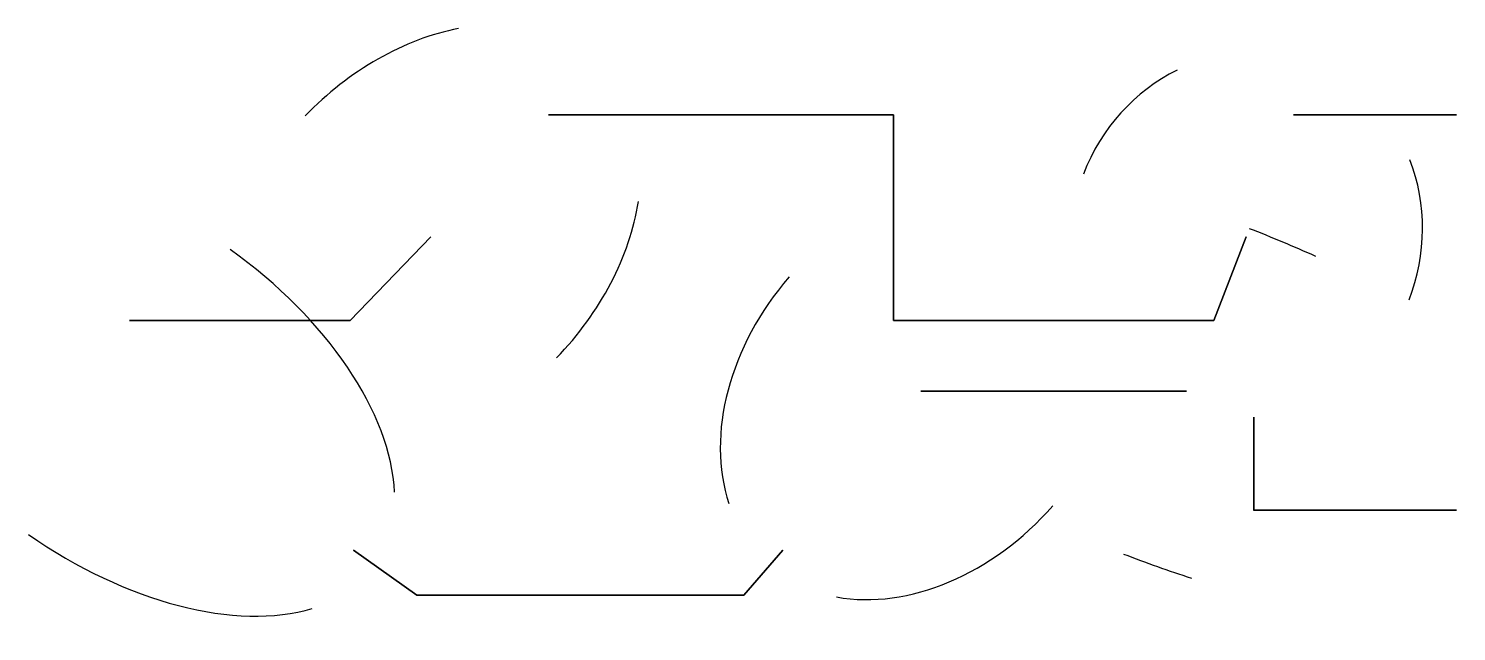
# Model space of a CAD drawing. Header units: millimetres. Extents: x 15.07 to 21.2, y 1.78 to 4.37.
import ezdxf

# ---------------------------------------------------------------- set-up
doc = ezdxf.new("R2010")
doc.units = ezdxf.units.MM
doc.layers.get('0').update_dxf_attribs({"linetype": 'CONTINUOUS'})

msp = doc.modelspace()

# ---------------------------------------------------------------- linework, layer by layer
for p, q in [((17.3, 4, 3.536), (18.7816, 4, 3.536)), ((18.7816, 4, -3.536), (17.3, 4, -3.536)), ((20.5, 4, 3.536), (21.2, 4, 3.536)), ((21.2, 4, -3.536), (20.5, 4, -3.536)), ((16.4489, 3.1164, 3.75), (16.7947, 3.4754, 3.75)), ((16.7947, 3.4754, -3.75), (16.4489, 3.1164, -3.75)), ((18.7816, 3.4754, 3.75), (18.7816, 3.1164, 3.75)), ((18.7816, 3.1164, -3.75), (18.7816, 3.4754, -3.75)), ((20.1583, 3.1164, 3.75), (20.2971, 3.4754, 3.75)), ((20.2971, 3.4754, -3.75), (20.1583, 3.1164, -3.75)), ((15.5, 3.1164, 3.75), (16.4489, 3.1164, 3.75)), ((16.4489, 3.1164, -3.75), (15.5, 3.1164, -3.75)), ((18.7816, 3.1164, 3.75), (20.1583, 3.1164, 3.75)), ((20.1583, 3.1164, -3.75), (18.7816, 3.1164, -3.75)), ((18.9, 2.8117, 3.75), (20.0404, 2.8117, 3.75)), ((20.0404, 2.8117, -3.75), (18.9, 2.8117, -3.75)), ((20.3291, 2.3, 3.5472), (21.2, 2.3, 3.5472)), ((21.2, 2.3, -3.5472), (20.3291, 2.3, -3.5472)), ((16.4622, 2.1282, 3.3059), (16.7352, 1.9351, 2.8738)), ((16.7352, 1.9351, -2.8738), (16.4622, 2.1282, -3.3059)), ((18.1388, 1.9351, 2.8738), (18.3064, 2.1282, 3.3059)), ((18.3064, 2.1282, -3.3059), (18.1388, 1.9351, -2.8738)), ((16.7352, 1.9351, 2.8738), (18.1388, 1.9351, 2.8738)), ((18.1388, 1.9351, -2.8738), (16.7352, 1.9351, -2.8738))]:
    msp.add_line(p, q)
at = {"extrusion": (1, 0, 0)}
for centre, start, end in [((3.4754, 3, 18.7816), 45.61118, 90), ((3.4754, -3, 18.7816), 270, 314.38882), ((2.8129, 3, 20.3291), 98.65993, 133.14938), ((2.8129, -3, 20.3291), 226.85062, 261.34007)]:
    msp.add_arc(centre, 0.75, start, end, dxfattribs=at)
for centre, major_axis, ratio, start_param, end_param in [((16.7947, 3.4754, -3), (0.7224, 0.75), 0.720231, 0.796065, 1.570796), ((20.2971, 3.4754, -3), (0.2901, 0.75), 0.932682, 0.796065, 1.570796), ((20.2971, 3.4754, 3), (0.2901, 0.75), 0.932682, 4.712389, 5.48712), ((16.7947, 3.4754, 3), (0.7224, 0.75), 0.720231, 4.712389, 5.48712), ((20.0371, 2.8129, -3), (1.9393, -0.75), 0.3607, 1.419652, 1.569101), ((15.494, 2.8129, -3), (1.0604, -0.75), 0.577433, 0.420184, 1.565133), ((18.9011, 2.8129, -3), (-0.6513, -0.75), 0.75503, 4.714084, 5.863002), ((18.9011, 2.8129, 3), (-0.6513, -0.75), 0.75503, 0.420184, 1.569101), ((15.494, 2.8129, 3), (1.0604, -0.75), 0.577433, 4.718052, 5.863002), ((20.0371, 2.8129, 3), (1.9393, -0.75), 0.3607, 4.714084, 4.863533)]:
    msp.add_ellipse(centre, major_axis=major_axis, ratio=ratio, start_param=start_param, end_param=end_param)

doc.saveas('drawing.dxf')
